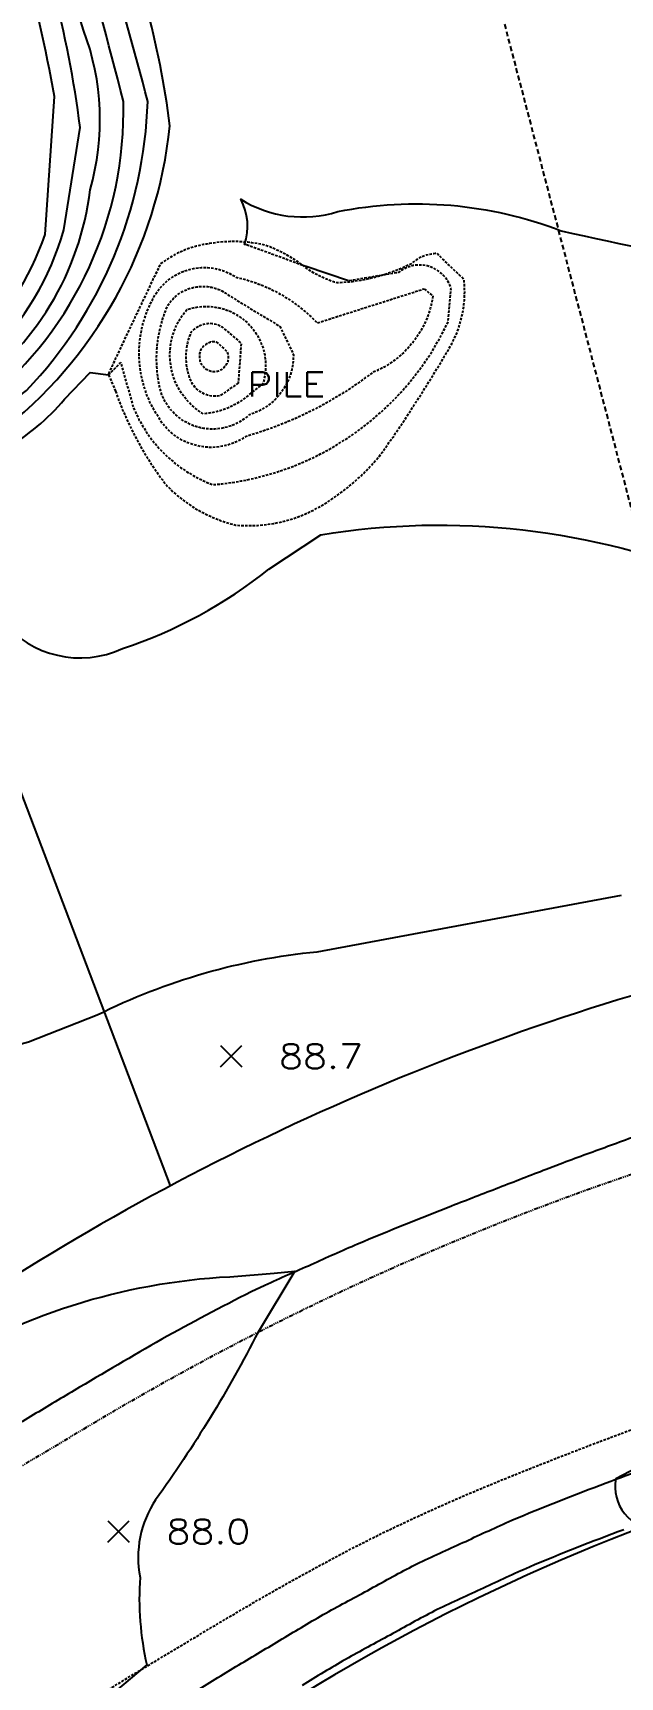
# Model space of a CAD drawing. Header units: feet. Extents: x 1023941 to 1026768, y 90264 to 94497.
# Drawn here: x 1025088.4 to 1025146.3, y 92679 to 92841.2 of the extents above; entities that cross this region are included whole.
import ezdxf
from ezdxf.enums import TextEntityAlignment as Align

# ---------------------------------------------------------------- set-up
doc = ezdxf.new("R2010")
doc.units = ezdxf.units.FT
doc.header["$MEASUREMENT"] = 0
for name, pattern in [('DASHED', [0.75, 0.5, -0.25]), ('HIDDEN', [0.375, 0.25, -0.125]), ('WATER2', [0.56, 0.4, -0.04, 0, -0.04, 0, -0.04, 0, -0.04])]:
    doc.linetypes.add(name, pattern=pattern)
for name, color, linetype in [('CF-INDEX', 11, 'Continuous'), ('CF-INTERMED', 9, 'Continuous'), ('CF-OB_INTER', 9, 'HIDDEN'), ('CF-OBS_INDX', 11, 'HIDDEN'), ('E2BDL', 5, 'Continuous'), ('E3BDL', 6, 'Continuous'), ('E6WTL', 9, 'WATER2'), ('OBS_PAVE', 10, 'HIDDEN'), ('PAVED_RD', 10, 'Continuous'), ('PILE', 9, 'HIDDEN'), ('SPOTELEV', 9, 'Continuous'), ('TEXT', 10, 'Continuous'), ('W6TVL', 10, 'DASHED'), ('WALK', 10, 'Continuous')]:
    doc.layers.add(name, color=color, linetype=linetype)
doc.styles.add('60', font='simplex.shx', dxfattribs={"width": 1.15, "height": 2.4})

# ---------------------------------------------------------------- blocks, each defined once
blk = doc.blocks.new('SPOT')
for p, q in [((-0.5, -0.5), (0.5, 0.5)), ((-0.5, 0.5), (0.5, -0.5))]:
    blk.add_line(p, q)

msp = doc.modelspace()

# ---------------------------------------------------------------- linework, layer by layer
at = {"layer": 'CF-INDEX', "flags": 128}
for points, elevation in [([(1024993.79, 92766.74, -0.061615503), (1025034.41, 92785.24, 0.030573197), (1025066.95, 92796.73), (1025081.77682, 92805.56119, 0.217044971), (1025094.02, 92825.7, 0.161678257), (1025093.37, 92841.44), (1025084.38, 92870.5), (1025083.38, 92874.81, -0.366369184), (1025086.58762, 92880.52043, -0.104168761), (1025098.26046, 92882.16613), (1025122.04404, 92880.69885, -0.133085036), (1025126.6, 92879.17, 0.202891276), (1025139.27468, 92876.76504), (1025141.35, 92877.22, 0.313402129), (1025143.09041, 92880.49737, 0.044951855), (1025137.93, 92899.75)], 95), ([(1025068.46, 92769.98, 0.100685385), (1025077.02, 92780.86), (1025078.15, 92782.73, -0.514919823), (1025085.31, 92783.18, 0.341991443), (1025097.20221, 92780.43029, 0.089271232), (1025111.65, 92788.28), (1025116.75, 92791.67, -0.138767638), (1025155.99039, 92787.16834), (1025172.66, 92776.98, 0.204342812), (1025184.41512, 92773.22842), (1025199.77022, 92774.82098, 0.201893321), (1025205.08969, 92777.61513), (1025211.6, 92784.31, -0.10850379), (1025223.89434, 92766.11578, 0.156640144), (1025227.57, 92762.15, 0.383313554), (1025229.48757, 92764.54308), (1025236.06, 92785.72, 0.287086792), (1025247.65, 92786.24, 0.312361561), (1025255.6, 92795.02, 0.116960919), (1025257.8268, 92805.46538, -0.067435967), (1025261.78, 92821.53, 0.150595436), (1025262.13, 92830.58, -0.031969536), (1025251.30277, 92882.13929)], 90)]:
    msp.add_lwpolyline(points, format="xyb", dxfattribs=dict(at, elevation=elevation))
at = {"layer": 'CF-INTERMED', "flags": 128}
for points, elevation in [([(1024971.63606, 92752.01731), (1025013.63049, 92775.46076, -0.021562936), (1025045.52, 92787.33), (1025068.73, 92795.91), (1025083.77693, 92804.86632, 0.230653637), (1025097.29912, 92834.40702, 0.021855821), (1025086.92955, 92869.12487)], 94), ([(1024947.81, 92737.14), (1024975.43, 92751.96, -0.025179967), (1025016.71332, 92774.95897, -0.024185667), (1025058.25, 92790.21, 0.079909836), (1025087.75, 92805.91, 0.184439472), (1025099.7, 92834.41, 0.02444114), (1025090.35, 92864.54, -0.486201982)], 93), ([(1024967.19, 92756.42, 0.03383063), (1024997.3, 92772.77, -0.053519369), (1025032.47, 92787.84, 0.065312856), (1025049.18, 92793.1, 0.095673757), (1025082.18, 92809.86, 0.123138578), (1025089.58276, 92821.27084), (1025090.49196, 92834.87857, 0.05217023), (1025082.56079, 92862.70526, -0.035344851)], 97), ([(1024958.93, 92750.43, 0.034094054), (1024996.51, 92770.28, -0.060478474), (1025034.51165, 92786.78908, 0.057187547), (1025049.12, 92791.62, 0.10229675), (1025084.01, 92809.28, 0.129565267), (1025091.43805, 92821.74046), (1025093.02914, 92831.84396, 0.064886788), (1025085.92868, 92858.92767, -0.051201178)], 96), ([(1024966.41, 92745.03, 0.028176082), (1024993.45, 92760.74), (1025013.44, 92771.7, -0.024614095), (1025063.36072, 92790.59817, 0.041159374), (1025084.95, 92801.63, 0.205782044), (1025101.88, 92832, 0.073743234), (1025095.42178, 92855.41943)], 92), ([(1025109.39, 92820.28), (1025109.25, 92820.31, 0.207174166), (1025108.87, 92824.76, 0.21899732), (1025118.43, 92823.54, -0.142099246), (1025140.46, 92821.65, 0.018260156), (1025177.05, 92814.77), (1025181.23, 92813.99), (1025190.05, 92842.43)], 91), ([(1024946.6, 92732.43, 0.026759514), (1024966.57, 92742.88, 0.025217648), (1024994.22, 92759.25), (1025012.92641, 92769.38394, -0.030793313), (1025065.35, 92789.86, 0.033521054), (1025085.69, 92800.12, 0.083196665), (1025091.49402, 92805.03593), (1025094.02, 92807.66), (1025095.84, 92807.44)], 91), ([(1025045.13, 92718.19), (1025047.55894, 92717.9522, 0.349031834), (1025051.49, 92720.18, -0.137641066), (1025066.02, 92732.81, -0.065584745), (1025087.93651, 92741.63546), (1025094.72, 92744.3, -0.091869229), (1025116.39014, 92750.52928), (1025146.41636, 92756.11017, -0.173700798)], 89), ([(1024935.61, 92723.52), (1024937.52, 92724.16, -0.19016797), (1024947.72129, 92717.30229, 0.188279849), (1024955.95, 92716.46, -0.041266864), (1024977.6297, 92713.21813, 0.036220484), (1024995.4, 92711.31, -0.171341935), (1025007.342, 92707.06455, 0.081014705), (1025016.2422, 92705.45591, -0.042468789), (1025038.56802, 92699.14823, 0.474518065), (1025042.94, 92701.14), (1025053.36347, 92705.21236, -0.106146506), (1025071.87, 92704.56, -0.21049888), (1025077.93, 92708.97, -0.12851903), (1025107.78, 92718.48), (1025112.15, 92718.83), (1025114.19, 92719.03), (1025110.58, 92713.02, -0.038367957), (1025100.46933, 92696.46181, 0.196227999), (1025098.94, 92688.82, 0.07276455), (1025099.6, 92680.18), (1025074.66, 92659.23, 0.818308419)], 88), ([(1025191.86, 92717.34, 0.049138281), (1025145.86, 92698.54, 0.467250494), (1025149.9, 92693.57, 0.181171522)], 89)]:
    msp.add_lwpolyline(points, format="xyb", dxfattribs=dict(at, elevation=elevation))
at = {"layer": 'CF-INTERMED', "elevation": 91, "flags": 128}
msp.add_lwpolyline([(1025119.49, 92816.7), (1025115.32, 92818.11)], dxfattribs=at)
at = {"layer": 'CF-OB_INTER', "elevation": 91, "flags": 128}
msp.add_lwpolyline([(1025115.32, 92818.11), (1025109.39, 92820.28)], dxfattribs=at)
msp.add_lwpolyline([(1025095.84, 92807.44), (1025097.04, 92808.66), (1025098.24, 92804.34, 0.211923733), (1025106.11, 92796.6, 0.268755535), (1025129.32206, 92812.68629), (1025129.61, 92815.94, 0.536392318), (1025124.42, 92817.53), (1025119.49, 92816.7)], format="xyb", dxfattribs=at)
at = {"layer": 'CF-OB_INTER', "flags": 128}
for points, elevation in [([(1025126.94, 92815.92), (1025127.82, 92815.22, -0.267398645), (1025121.85028, 92807.65962, -0.094023694), (1025109.38, 92801.36, -0.446904481), (1025100.65, 92803.43, -0.270365601), (1025100.16, 92814.84, -0.45467642), (1025108.42, 92817.07, -0.148599452), (1025116.41, 92812.56), (1025126.94, 92815.92)], 92), ([(1025112.71, 92812.23), (1025114.06, 92809.45, -0.337192995), (1025109.71, 92803.5, -0.569286512), (1025100.89, 92806.14, -0.162312497), (1025101.73, 92814.38, -0.433550507), (1025107.70436, 92815.27214), (1025112.71, 92812.23)], 93), ([(1025111.06, 92806.6), (1025109.36683, 92805.2083, -0.150811224), (1025105.17, 92803.59, -0.466027108), (1025103.56, 92813.87, -0.615799425), (1025111.06, 92806.6)], 94), ([(1025106.46, 92810.71), (1025107.47, 92809.79, -1.279685343), (1025104.84, 92809.14, -0.493399219), (1025106.46, 92810.71)], 96)]:
    msp.add_lwpolyline(points, format="xyb", close=True, dxfattribs=dict(at, elevation=elevation))
at = {"layer": 'CF-OBS_INDX', "elevation": 95, "flags": 128}
msp.add_lwpolyline([(1025108.62, 92806.63), (1025106.84, 92805.37, -0.399905216), (1025103.77, 92807.36, -0.183339037), (1025104.01, 92811.67, -0.383247562), (1025107.04, 92812.16), (1025108.91, 92810.56), (1025108.62, 92806.63)], format="xyb", close=True, dxfattribs=at)
at = {"layer": 'E2BDL'}
msp.add_line((1025101.94768, 92727.44679), (1025065.88625, 92822.36752), dxfattribs=at)
at = {"layer": 'E3BDL'}
msp.add_line((1025088.92904, 92720.00183), (1024980.71915, 92653.72216), dxfattribs=at)
for radius, start, end in [(250, 100.5309502, 121.4821636), (200, 105.0948302, 121.4814231)]:
    msp.add_arc((1025219.48938, 92506.80239), radius, start, end, dxfattribs=at)
at = {"layer": 'E6WTL', "flags": 128}
msp.add_lwpolyline([(1025069.77729, 92689.33334), (1025094.08029, 92703.87482, -0.07559356), (1025172.12435, 92735.80012)], format="xyb", dxfattribs=at)
at = {"layer": 'OBS_PAVE', "flags": 128}
msp.add_lwpolyline([(1024921.16, 92152.42, -0.002767), (1024915.94, 92160.95, -0.002768), (1024913.42, 92165.27, -0.00277), (1024910.91, 92169.59, -0.001465), (1024909.62, 92171.9, -0.000976), (1024908.32, 92174.21, -0.001844), (1024905.93, 92178.6, -0.001253), (1024903.54, 92182.99, -0.001254), (1024901.19, 92187.41, -0.001154), (1024898.84, 92191.82), (1024894.66, 92199.85), (1024894.22, 92200.69, -0.001564), (1024892.35, 92204.36, -0.00038), (1024890.47, 92208.02, -0.000462), (1024888.21, 92212.48, -0.001931), (1024885.94, 92216.94), (1024883.37, 92222.17), (1024881.52, 92225.92, -0.005121), (1024879.44, 92230.47, -0.005071), (1024877.37, 92235.01), (1024877.09, 92235.65, -0.003827), (1024875.19, 92240.27, -0.003879), (1024873.29, 92244.9, -0.0081), (1024869.77, 92254.27, -0.009515), (1024866.57, 92263.74, -0.011122), (1024863.76, 92273.43, -0.011688), (1024861.41, 92283.16), (1024861.05, 92284.89), (1024860.22, 92288.82, -0.002665), (1024859.26, 92293.73, -0.002801), (1024858.3, 92298.64, -0.008123), (1024856.6, 92308.51), (1024856.18, 92311.61), (1024855.28, 92318.42), (1024855.03, 92320.9, -0.004355), (1024854.64, 92325.89, -0.003638), (1024854.25, 92330.87, -0.007323), (1024853.75, 92340.87, -0.007416), (1024853.55, 92350.88, -0.007244), (1024853.62, 92359.57, -0.011254), (1024854.06, 92369.55), (1024854.27, 92372.25), (1024854.84, 92379.53, -0.003278), (1024855.35, 92384.51, -0.001404), (1024855.86, 92389.49, -0.000981), (1024856.24, 92392.97, 0.000372), (1024856.63, 92396.44), (1024856.73, 92397.29), (1024857.72, 92406.4, -0.003177), (1024858.9, 92416.36, -0.009154), (1024860.35, 92426.26, -0.014833), (1024862.22, 92435.7, -0.018608), (1024864.91, 92445.3, -0.011225), (1024868.29, 92454.74, -0.004133), (1024870.13, 92459.4, -0.000938), (1024871.98, 92464.07), (1024872.49, 92465.35), (1024872.97, 92466.5), (1024876.31, 92474.59, -0.006789), (1024880.36, 92483.74), (1024884.46, 92492.36), (1024884.66, 92492.78, -0.004644), (1024885.59, 92494.63, -0.000909), (1024886.52, 92496.49, -0.002193), (1024888.82, 92500.93, -0.00296), (1024891.12, 92505.38, -0.007522), (1024895.93, 92514.17, -0.011846), (1024901.09, 92522.74, -0.006321), (1024903.82, 92526.88, -0.010097), (1024909.62, 92535.02, -0.008549), (1024915.71, 92542.97, -0.007899), (1024922.07, 92550.71, -0.003795), (1024925.36, 92554.48, -0.003597), (1024928.65, 92558.25), (1024929.15, 92558.8, -0.004276), (1024932.56, 92562.45, -0.003805), (1024935.97, 92566.1, -0.006773), (1024943.02, 92573.2, -0.005244), (1024950.25, 92580.14, -0.002298), (1024953.92, 92583.53, -0.001735), (1024957.6, 92586.93), (1024959.88, 92589), (1024960.26, 92589.32), (1024963.9, 92592.36, -0.006968), (1024967.55, 92595.41, -0.00696), (1024971.36, 92598.24), (1024975.16, 92601.07), (1024975.58, 92601.39), (1024978.66, 92603.58, -0.002159), (1024982.76, 92606.44, -0.001932), (1024986.86, 92609.3, -0.001933), (1024991.01, 92612.09, -0.001243), (1024995.15, 92614.89, -0.001243), (1024999.33, 92617.64, -0.000611), (1025003.5, 92620.4, -0.000475), (1025006.76, 92622.53, -0.000717), (1025010.01, 92624.65, -0.000922), (1025014.21, 92627.36, -0.001215), (1025018.42, 92630.07, -0.001216), (1025022.65, 92632.74, -0.000818), (1025026.88, 92635.4, -0.000818), (1025031.12, 92638.04, -0.000519), (1025035.37, 92640.68), (1025037.77, 92642.17, -0.001484), (1025042.05, 92644.77, -0.00088), (1025046.32, 92647.36, -0.00088), (1025050.61, 92649.93, 0.000507), (1025054.91, 92652.49, 0.000507), (1025059.19, 92655.07, 0.001482), (1025063.47, 92657.66), (1025064.4, 92658.23, 0.001758), (1025068.64, 92660.87, 0.000727), (1025072.89, 92663.52, 0.000727), (1025077.12, 92666.18, -0.000768), (1025081.34, 92668.85, -0.000768), (1025085.59, 92671.5, -0.002013), (1025089.83, 92674.14, -0.00099), (1025091.94, 92675.41, -0.000121), (1025094.04, 92676.69, -0.000246), (1025098.32, 92679.27, -0.001099), (1025102.61, 92681.86, -0.003495), (1025111.22, 92686.96, -0.010392), (1025119.99, 92691.76), (1025122.64, 92693.09, -0.012624), (1025131.73, 92697.23, -0.006792), (1025141.01, 92700.97, -0.002472), (1025145.69, 92702.75, -0.000347), (1025150.37, 92704.53), (1025152.07, 92705.17, -0.000318), (1025156.75, 92706.94, -0.002731), (1025161.44, 92708.7, -0.007483), (1025170.88, 92712.03, -0.012243), (1025179.24, 92714.56, -0.018256), (1025189, 92716.84, -0.02054), (1025198.9, 92718.36), (1025201.37, 92718.6, -0.03472), (1025206.36, 92718.22, 0.000473), (1025211.34, 92717.85), (1025211.7, 92717.82), (1025214.58, 92717.61, 0.011412), (1025224.51, 92718.12, 0.003251), (1025229.49, 92718.51, -0.002102), (1025234.48, 92718.9), (1025236.76, 92719.06, -0.005674), (1025240.99, 92719.22, 0.044222), (1025245.21, 92719.39), (1025246.52, 92719.71), (1025250.39, 92720.67), (1025251.65, 92722.39), (1025250.17, 92724.11)], format="xyb", dxfattribs=at)
at = {"layer": 'PAVED_RD', "flags": 128}
msp.add_lwpolyline([(1025150.03, 92733.13, 0.004662), (1025145.34, 92731.41, 0.003586), (1025140.64, 92729.69), (1025138.99, 92729.06, 0.00039), (1025134.33, 92727.25, 0.001767), (1025129.66, 92725.44, 0.005096), (1025120.38, 92721.69, 0.004552), (1025115.82, 92719.65, 0.006584), (1025111.26, 92717.62), (1025109.91, 92716.97, 0.012549), (1025101.08, 92712.3, 0.004243), (1025092.44, 92707.25, 0.00133), (1025088.14, 92704.68, -0.001352), (1025083.85, 92702.11)], format="xyb", dxfattribs=at)
at = {"layer": 'PILE', "flags": 128}
msp.add_lwpolyline([(1025096.52, 92805.82, 0.080273), (1025101.54, 92796.54, 0.142786), (1025108.38, 92792.62, 0.153742), (1025116.62, 92794.41, 0.088752), (1025122.54, 92799.42, 0.020282), (1025126.66, 92805.56, 0.016986), (1025129.7, 92810.55, 0.149453), (1025130.88, 92816.85), (1025128.22, 92819.4, 0.183506), (1025125.63, 92818.36, -0.028034), (1025123.05, 92817.33, -0.068521), (1025118.37, 92816.51, -0.105322), (1025114.82, 92818.37, 0.068084), (1025111.27, 92820.23, 0.099014), (1025105.83, 92820.39, 0.132865), (1025100.95, 92818.37, 0.003152), (1025098.61, 92813.46, 0.003828), (1025095.81, 92807.51), (1025096.52, 92805.82)], format="xyb", close=True, dxfattribs=at)
at = {"layer": 'W6TVL'}
msp.add_line((1025127.27857, 92871.06773), (1025226.7534, 92490.63744), dxfattribs=at)
at = {"layer": 'WALK', "flags": 128}
for points in [[(1025102.63, 92676.48, -0.00261), (1025106.89, 92679.11), (1025108.4, 92680.02, -0.000909), (1025112.7, 92682.59, -0.004871), (1025117, 92685.15, -0.004863), (1025121.39, 92687.53, -0.008456), (1025125.78, 92689.92), (1025126.5, 92690.28, -0.007285), (1025131.05, 92692.37, -0.006597), (1025135.59, 92694.45, -0.01043), (1025144.89, 92698.14, -0.006176), (1025152.64, 92700.93, -0.007981)], [(1025146.63, 92693.52, 0.010786), (1025137.33, 92689.83, 0.006803), (1025132.79, 92687.74, 0.007469), (1025128.25, 92685.64), (1025127.98, 92685.51, 0.008626), (1025123.59, 92683.12, 0.004845), (1025119.21, 92680.73, 0.004852), (1025114.91, 92678.16, 0.000867)]]:
    msp.add_lwpolyline(points, format="xyb", dxfattribs=at)

# ---------------------------------------------------------------- block references
at = {"layer": 'SPOTELEV', "xscale": 2.099999999976717, "yscale": 2.100000000005821, "zscale": 2.1}
for p in [(1025107.92, 92740.22), (1025096.82, 92693.34)]:
    msp.add_blockref('SPOT', p, dxfattribs=at)

# ---------------------------------------------------------------- texts
at = {"layer": 'SPOTELEV', "style": '60', "width": 1.15}
for s, p in [('88.7', (1025116.78, 92740.22)), ('88.0', (1025105.68, 92693.34))]:
    msp.add_text(s, height=2.4, dxfattribs=at).set_placement(p, align=Align.MIDDLE_CENTER)
at = {"layer": 'TEXT', "style": '60', "width": 1.15}
msp.add_text('PILE', height=2.4, dxfattribs=at).set_placement((1025113.35, 92806.51), align=Align.MIDDLE_CENTER)

doc.saveas('drawing.dxf')
